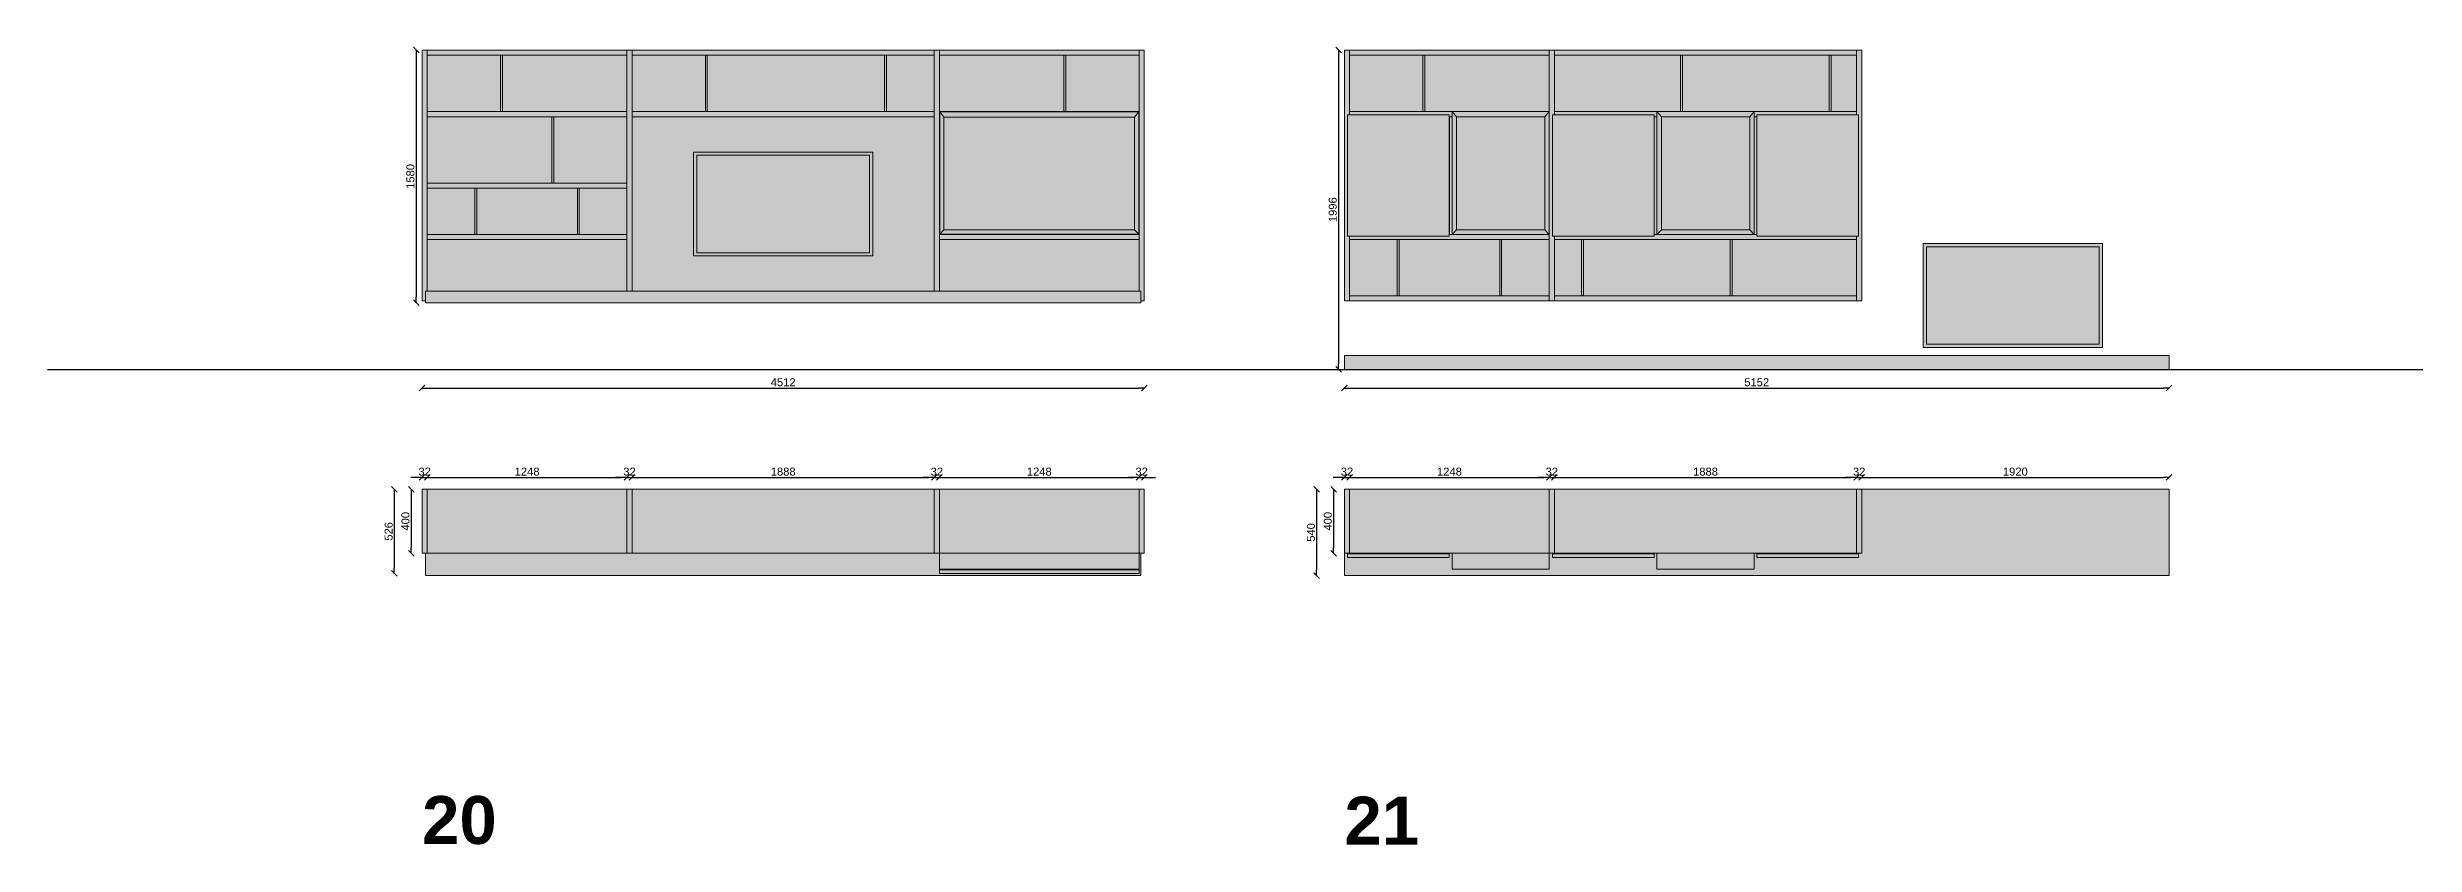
# Model space of a CAD drawing. Header units: inches. Extents: x -2150 to 187520, y -61540 to -22885.
# Drawn here: x -2150 to 12642, y -61540 to -56555 of the extents above; entities that cross this region are included whole.
import ezdxf

# ---------------------------------------------------------------- set-up
doc = ezdxf.new("R2010")
doc.units = ezdxf.units.IN
doc.header["$MEASUREMENT"] = 0
doc.layers.add('Linee arredi', color=3, linetype='Continuous', lineweight=20)
doc.layers.add('Retino arredi', color=7, linetype='Continuous', lineweight=0)
doc.layers.add('Quote', color=5, linetype='Continuous')
doc.styles.add('Arial', font='Arial.ttf')
doc.styles.add('Arial (bold)', font='Arial Bold.ttf')
doc.dimstyles.new('M&C_quote arredo', dxfattribs={"dimtxt": 50, "dimasz": 35.34668, "dimexe": 0, "dimexo": 0, "dimgap": 10, "dimtad": 1, "dimdec": 0, "dimtxsty": 'Arial', "dimblk": 'VW_SLASH', "dimcen": 0, "dimse1": 1, "dimse2": 1, "dimazin": 0, "dimtfac": 1, "dimtdec": 0, "dimtix": 1, "dimtmove": 0, "dimatfit": 0, "dimldrblk": 'VW_SLASH', "dimfxl": 0, "dimfxlon": 1, "dimfrac": 2, "dimtolj": 1, "dimarcsym": 0})

# ---------------------------------------------------------------- blocks, each defined once
blk = doc.blocks.new('VW_SLASH')
at = {"color": 0, "linetype": 'ByBlock', "lineweight": -2, "transparency": 16777216}
blk.add_line((0, 0), (-1, 0), dxfattribs=at)
at = {"color": 0, "linetype": 'Continuous', "lineweight": -2, "transparency": 16777216, "flags": 128}
blk.add_lwpolyline([(0.5, 0.5), (-0.5, -0.5)], dxfattribs=at)
blk = doc.blocks.new('*D141')
at = {"layer": 'Defpoints', "color": 0, "transparency": 16777216}
for p in [(192, -56572), (155, -58152), (214, -58152)]:
    blk.add_point(p, dxfattribs=at)
at = {"layer": 'Quote', "color": 0, "lineweight": -2, "transparency": 16777216}
blk.add_line((155, -56608), (155, -58117), dxfattribs=at)
at = {"layer": 'Quote', "color": 0, "lineweight": -2, "transparency": 16777216, "xscale": 35.3466796875, "yscale": 35.3466796875, "zscale": 35.3466796875}
for p, rotation in [((155, -56572), 90), ((155, -58152), 270)]:
    blk.add_blockref('VW_SLASH', p, dxfattribs=dict(at, rotation=rotation))
at = {"layer": 'Quote', "color": 0, "transparency": 16777216, "insert": (119, -57362), "char_height": 50, "attachment_point": 5, "rotation": 90, "style": 'Arial'}
blk.add_mtext('\\A1;1580', dxfattribs=at)
blk = doc.blocks.new('*D142')
at = {"layer": 'Defpoints', "color": 0, "transparency": 16777216}
for p in [(192, -58568), (4704, -58568), (4704, -58685)]:
    blk.add_point(p, dxfattribs=at)
at = {"layer": 'Quote', "color": 0, "lineweight": -2, "transparency": 16777216}
blk.add_line((227, -58685), (4669, -58685), dxfattribs=at)
at = {"layer": 'Quote', "color": 0, "lineweight": -2, "transparency": 16777216, "xscale": 35.3466796875, "yscale": 35.3466796875, "zscale": 35.3466796875, "rotation": 180}
blk.add_blockref('VW_SLASH', (192, -58685), dxfattribs=at)
at = {"layer": 'Quote', "color": 0, "lineweight": -2, "transparency": 16777216, "xscale": 35.3466796875, "yscale": 35.3466796875, "zscale": 35.3466796875}
blk.add_blockref('VW_SLASH', (4704, -58685), dxfattribs=at)
at = {"layer": 'Quote', "color": 0, "transparency": 16777216, "insert": (2448, -58649), "char_height": 50, "attachment_point": 5, "style": 'Arial'}
blk.add_mtext('\\A1;4512', dxfattribs=at)
blk = doc.blocks.new('*D143')
at = {"layer": 'Defpoints', "color": 0, "transparency": 16777216}
for p in [(192, -59318), (124, -59718), (192, -59718)]:
    blk.add_point(p, dxfattribs=at)
at = {"layer": 'Quote', "color": 0, "lineweight": -2, "transparency": 16777216}
blk.add_line((124, -59354), (124, -59683), dxfattribs=at)
at = {"layer": 'Quote', "color": 0, "lineweight": -2, "transparency": 16777216, "xscale": 35.3466796875, "yscale": 35.3466796875, "zscale": 35.3466796875}
for p, rotation in [((124, -59318), 90), ((124, -59718), 270)]:
    blk.add_blockref('VW_SLASH', p, dxfattribs=dict(at, rotation=rotation))
at = {"layer": 'Quote', "color": 0, "transparency": 16777216, "insert": (88, -59518), "char_height": 50, "attachment_point": 5, "rotation": 90, "style": 'Arial'}
blk.add_mtext('\\A1;400', dxfattribs=at)
blk = doc.blocks.new('*D144')
at = {"layer": 'Defpoints', "color": 0, "transparency": 16777216}
for p in [(192, -59318), (18, -59844), (224, -59844)]:
    blk.add_point(p, dxfattribs=at)
at = {"layer": 'Quote', "color": 0, "lineweight": -2, "transparency": 16777216}
blk.add_line((18, -59354), (18, -59809), dxfattribs=at)
at = {"layer": 'Quote', "color": 0, "lineweight": -2, "transparency": 16777216, "xscale": 35.3466796875, "yscale": 35.3466796875, "zscale": 35.3466796875}
for p, rotation in [((18, -59318), 90), ((18, -59844), 270)]:
    blk.add_blockref('VW_SLASH', p, dxfattribs=dict(at, rotation=rotation))
at = {"layer": 'Quote', "color": 0, "transparency": 16777216, "insert": (-17, -59581), "char_height": 50, "attachment_point": 5, "rotation": 90, "style": 'Arial'}
blk.add_mtext('\\A1;526', dxfattribs=at)
blk = doc.blocks.new('*D145')
at = {"layer": 'Defpoints', "color": 0, "transparency": 16777216}
for p in [(224, -59244), (192, -59318), (224, -59318)]:
    blk.add_point(p, dxfattribs=at)
at = {"layer": 'Quote', "color": 0, "lineweight": -2, "transparency": 16777216}
for p, q in [((157, -59244), (121, -59244)), ((192, -59244), (224, -59244)), ((259, -59244), (295, -59244))]:
    blk.add_line(p, q, dxfattribs=at)
at = {"layer": 'Quote', "color": 0, "lineweight": -2, "transparency": 16777216, "xscale": 35.3466796875, "yscale": 35.3466796875, "zscale": 35.3466796875}
blk.add_blockref('VW_SLASH', (192, -59244), dxfattribs=at)
at = {"layer": 'Quote', "color": 0, "lineweight": -2, "transparency": 16777216, "xscale": 35.3466796875, "yscale": 35.3466796875, "zscale": 35.3466796875, "rotation": 180}
blk.add_blockref('VW_SLASH', (224, -59244), dxfattribs=at)
at = {"layer": 'Quote', "color": 0, "transparency": 16777216, "insert": (208, -59208), "char_height": 50, "attachment_point": 5, "style": 'Arial'}
blk.add_mtext('\\A1;32', dxfattribs=at)
blk = doc.blocks.new('*D146')
at = {"layer": 'Defpoints', "color": 0, "transparency": 16777216}
for p in [(1472, -59244), (224, -59318), (1472, -59318)]:
    blk.add_point(p, dxfattribs=at)
at = {"layer": 'Quote', "color": 0, "lineweight": -2, "transparency": 16777216}
blk.add_line((259, -59244), (1437, -59244), dxfattribs=at)
at = {"layer": 'Quote', "color": 0, "lineweight": -2, "transparency": 16777216, "xscale": 35.3466796875, "yscale": 35.3466796875, "zscale": 35.3466796875, "rotation": 180}
blk.add_blockref('VW_SLASH', (224, -59244), dxfattribs=at)
at = {"layer": 'Quote', "color": 0, "lineweight": -2, "transparency": 16777216, "xscale": 35.3466796875, "yscale": 35.3466796875, "zscale": 35.3466796875}
blk.add_blockref('VW_SLASH', (1472, -59244), dxfattribs=at)
at = {"layer": 'Quote', "color": 0, "transparency": 16777216, "insert": (848, -59208), "char_height": 50, "attachment_point": 5, "style": 'Arial'}
blk.add_mtext('\\A1;1248', dxfattribs=at)
blk = doc.blocks.new('*D147')
at = {"layer": 'Defpoints', "color": 0, "transparency": 16777216}
for p in [(1504, -59244), (1472, -59318), (1504, -59318)]:
    blk.add_point(p, dxfattribs=at)
at = {"layer": 'Quote', "color": 0, "lineweight": -2, "transparency": 16777216}
for p, q in [((1437, -59244), (1401, -59244)), ((1472, -59244), (1504, -59244)), ((1539, -59244), (1575, -59244))]:
    blk.add_line(p, q, dxfattribs=at)
at = {"layer": 'Quote', "color": 0, "lineweight": -2, "transparency": 16777216, "xscale": 35.3466796875, "yscale": 35.3466796875, "zscale": 35.3466796875}
blk.add_blockref('VW_SLASH', (1472, -59244), dxfattribs=at)
at = {"layer": 'Quote', "color": 0, "lineweight": -2, "transparency": 16777216, "xscale": 35.3466796875, "yscale": 35.3466796875, "zscale": 35.3466796875, "rotation": 180}
blk.add_blockref('VW_SLASH', (1504, -59244), dxfattribs=at)
at = {"layer": 'Quote', "color": 0, "transparency": 16777216, "insert": (1488, -59208), "char_height": 50, "attachment_point": 5, "style": 'Arial'}
blk.add_mtext('\\A1;32', dxfattribs=at)
blk = doc.blocks.new('*D148')
at = {"layer": 'Defpoints', "color": 0, "transparency": 16777216}
for p in [(3392, -59244), (1504, -59318), (3392, -59318)]:
    blk.add_point(p, dxfattribs=at)
at = {"layer": 'Quote', "color": 0, "lineweight": -2, "transparency": 16777216}
blk.add_line((1539, -59244), (3357, -59244), dxfattribs=at)
at = {"layer": 'Quote', "color": 0, "lineweight": -2, "transparency": 16777216, "xscale": 35.3466796875, "yscale": 35.3466796875, "zscale": 35.3466796875, "rotation": 180}
blk.add_blockref('VW_SLASH', (1504, -59244), dxfattribs=at)
at = {"layer": 'Quote', "color": 0, "lineweight": -2, "transparency": 16777216, "xscale": 35.3466796875, "yscale": 35.3466796875, "zscale": 35.3466796875}
blk.add_blockref('VW_SLASH', (3392, -59244), dxfattribs=at)
at = {"layer": 'Quote', "color": 0, "transparency": 16777216, "insert": (2448, -59208), "char_height": 50, "attachment_point": 5, "style": 'Arial'}
blk.add_mtext('\\A1;1888', dxfattribs=at)
blk = doc.blocks.new('*D149')
at = {"layer": 'Defpoints', "color": 0, "transparency": 16777216}
for p in [(3424, -59244), (3392, -59318), (3424, -59318)]:
    blk.add_point(p, dxfattribs=at)
at = {"layer": 'Quote', "color": 0, "lineweight": -2, "transparency": 16777216}
for p, q in [((3357, -59244), (3321, -59244)), ((3392, -59244), (3424, -59244)), ((3459, -59244), (3495, -59244))]:
    blk.add_line(p, q, dxfattribs=at)
at = {"layer": 'Quote', "color": 0, "lineweight": -2, "transparency": 16777216, "xscale": 35.3466796875, "yscale": 35.3466796875, "zscale": 35.3466796875}
blk.add_blockref('VW_SLASH', (3392, -59244), dxfattribs=at)
at = {"layer": 'Quote', "color": 0, "lineweight": -2, "transparency": 16777216, "xscale": 35.3466796875, "yscale": 35.3466796875, "zscale": 35.3466796875, "rotation": 180}
blk.add_blockref('VW_SLASH', (3424, -59244), dxfattribs=at)
at = {"layer": 'Quote', "color": 0, "transparency": 16777216, "insert": (3408, -59208), "char_height": 50, "attachment_point": 5, "style": 'Arial'}
blk.add_mtext('\\A1;32', dxfattribs=at)
blk = doc.blocks.new('*D150')
at = {"layer": 'Defpoints', "color": 0, "transparency": 16777216}
for p in [(4672, -59244), (3424, -59318), (4672, -59318)]:
    blk.add_point(p, dxfattribs=at)
at = {"layer": 'Quote', "color": 0, "lineweight": -2, "transparency": 16777216}
blk.add_line((3459, -59244), (4637, -59244), dxfattribs=at)
at = {"layer": 'Quote', "color": 0, "lineweight": -2, "transparency": 16777216, "xscale": 35.3466796875, "yscale": 35.3466796875, "zscale": 35.3466796875, "rotation": 180}
blk.add_blockref('VW_SLASH', (3424, -59244), dxfattribs=at)
at = {"layer": 'Quote', "color": 0, "lineweight": -2, "transparency": 16777216, "xscale": 35.3466796875, "yscale": 35.3466796875, "zscale": 35.3466796875}
blk.add_blockref('VW_SLASH', (4672, -59244), dxfattribs=at)
at = {"layer": 'Quote', "color": 0, "transparency": 16777216, "insert": (4048, -59208), "char_height": 50, "attachment_point": 5, "style": 'Arial'}
blk.add_mtext('\\A1;1248', dxfattribs=at)
blk = doc.blocks.new('*D151')
at = {"layer": 'Defpoints', "color": 0, "transparency": 16777216}
for p in [(4704, -59244), (4672, -59318), (4704, -59318)]:
    blk.add_point(p, dxfattribs=at)
at = {"layer": 'Quote', "color": 0, "lineweight": -2, "transparency": 16777216}
for p, q in [((4637, -59244), (4601, -59244)), ((4672, -59244), (4704, -59244)), ((4739, -59244), (4775, -59244))]:
    blk.add_line(p, q, dxfattribs=at)
at = {"layer": 'Quote', "color": 0, "lineweight": -2, "transparency": 16777216, "xscale": 35.3466796875, "yscale": 35.3466796875, "zscale": 35.3466796875}
blk.add_blockref('VW_SLASH', (4672, -59244), dxfattribs=at)
at = {"layer": 'Quote', "color": 0, "lineweight": -2, "transparency": 16777216, "xscale": 35.3466796875, "yscale": 35.3466796875, "zscale": 35.3466796875, "rotation": 180}
blk.add_blockref('VW_SLASH', (4704, -59244), dxfattribs=at)
at = {"layer": 'Quote', "color": 0, "transparency": 16777216, "insert": (4688, -59208), "char_height": 50, "attachment_point": 5, "style": 'Arial'}
blk.add_mtext('\\A1;32', dxfattribs=at)
blk = doc.blocks.new('TV')
at = {"layer": 'Retino arredi', "true_color": 0x969696}
h = blk.add_hatch(color=252, dxfattribs=at)
h.dxf.hatch_style = 1
h.paths.add_polyline_path([(-20, 20), (-1100, 20), (-1100, 630), (-20, 630)], flags=16)
h.paths.add_polyline_path([(-1120, 650), (0, 650), (0, 0), (-1120, 0)])
at = {"layer": 'Retino arredi', "true_color": 0xd2d2d2}
h = blk.add_hatch(color=254, dxfattribs=at)
h.dxf.hatch_style = 1
h.paths.add_polyline_path([(-20, 20), (-1100, 20), (-1100, 630), (-20, 630)])
at = {"layer": 'Linee arredi'}
for points in [[(-1120, 650), (0, 650), (0, 0), (-1120, 0)], [(-20, 20), (-1100, 20), (-1100, 630), (-20, 630)]]:
    blk.add_lwpolyline(points, close=True, dxfattribs=at)
blk = doc.blocks.new('*D152')
at = {"layer": 'Defpoints', "color": 0, "transparency": 16777216}
for p in [(5955, -59318), (5887, -59718), (5955, -59718)]:
    blk.add_point(p, dxfattribs=at)
at = {"layer": 'Quote', "color": 0, "lineweight": -2, "transparency": 16777216}
blk.add_line((5887, -59354), (5887, -59683), dxfattribs=at)
at = {"layer": 'Quote', "color": 0, "lineweight": -2, "transparency": 16777216, "xscale": 35.3466796875, "yscale": 35.3466796875, "zscale": 35.3466796875}
for p, rotation in [((5887, -59318), 90), ((5887, -59718), 270)]:
    blk.add_blockref('VW_SLASH', p, dxfattribs=dict(at, rotation=rotation))
at = {"layer": 'Quote', "color": 0, "transparency": 16777216, "insert": (5851, -59518), "char_height": 50, "attachment_point": 5, "rotation": 90, "style": 'Arial'}
blk.add_mtext('\\A1;400', dxfattribs=at)
blk = doc.blocks.new('*D153')
at = {"layer": 'Defpoints', "color": 0, "transparency": 16777216}
for p in [(5955, -59318), (5781, -59858), (5955, -59858)]:
    blk.add_point(p, dxfattribs=at)
at = {"layer": 'Quote', "color": 0, "lineweight": -2, "transparency": 16777216}
blk.add_line((5781, -59354), (5781, -59823), dxfattribs=at)
at = {"layer": 'Quote', "color": 0, "lineweight": -2, "transparency": 16777216, "xscale": 35.3466796875, "yscale": 35.3466796875, "zscale": 35.3466796875}
for p, rotation in [((5781, -59318), 90), ((5781, -59858), 270)]:
    blk.add_blockref('VW_SLASH', p, dxfattribs=dict(at, rotation=rotation))
at = {"layer": 'Quote', "color": 0, "transparency": 16777216, "insert": (5746, -59588), "char_height": 50, "attachment_point": 5, "rotation": 90, "style": 'Arial'}
blk.add_mtext('\\A1;540', dxfattribs=at)
blk = doc.blocks.new('*D154')
at = {"layer": 'Defpoints', "color": 0, "transparency": 16777216}
for p in [(5987, -59244), (5955, -59318), (5987, -59318)]:
    blk.add_point(p, dxfattribs=at)
at = {"layer": 'Quote', "color": 0, "lineweight": -2, "transparency": 16777216}
for p, q in [((5920, -59244), (5884, -59244)), ((5955, -59244), (5987, -59244)), ((6022, -59244), (6058, -59244))]:
    blk.add_line(p, q, dxfattribs=at)
at = {"layer": 'Quote', "color": 0, "lineweight": -2, "transparency": 16777216, "xscale": 35.3466796875, "yscale": 35.3466796875, "zscale": 35.3466796875}
blk.add_blockref('VW_SLASH', (5955, -59244), dxfattribs=at)
at = {"layer": 'Quote', "color": 0, "lineweight": -2, "transparency": 16777216, "xscale": 35.3466796875, "yscale": 35.3466796875, "zscale": 35.3466796875, "rotation": 180}
blk.add_blockref('VW_SLASH', (5987, -59244), dxfattribs=at)
at = {"layer": 'Quote', "color": 0, "transparency": 16777216, "insert": (5971, -59208), "char_height": 50, "attachment_point": 5, "style": 'Arial'}
blk.add_mtext('\\A1;32', dxfattribs=at)
blk = doc.blocks.new('*D155')
at = {"layer": 'Defpoints', "color": 0, "transparency": 16777216}
for p in [(7235, -59244), (5987, -59318), (7235, -59318)]:
    blk.add_point(p, dxfattribs=at)
at = {"layer": 'Quote', "color": 0, "lineweight": -2, "transparency": 16777216}
blk.add_line((6022, -59244), (7200, -59244), dxfattribs=at)
at = {"layer": 'Quote', "color": 0, "lineweight": -2, "transparency": 16777216, "xscale": 35.3466796875, "yscale": 35.3466796875, "zscale": 35.3466796875, "rotation": 180}
blk.add_blockref('VW_SLASH', (5987, -59244), dxfattribs=at)
at = {"layer": 'Quote', "color": 0, "lineweight": -2, "transparency": 16777216, "xscale": 35.3466796875, "yscale": 35.3466796875, "zscale": 35.3466796875}
blk.add_blockref('VW_SLASH', (7235, -59244), dxfattribs=at)
at = {"layer": 'Quote', "color": 0, "transparency": 16777216, "insert": (6611, -59208), "char_height": 50, "attachment_point": 5, "style": 'Arial'}
blk.add_mtext('\\A1;1248', dxfattribs=at)
blk = doc.blocks.new('*D156')
at = {"layer": 'Defpoints', "color": 0, "transparency": 16777216}
for p in [(5955, -56572), (5918, -58568), (5955, -58568)]:
    blk.add_point(p, dxfattribs=at)
at = {"layer": 'Quote', "color": 0, "lineweight": -2, "transparency": 16777216}
blk.add_line((5918, -56608), (5918, -58533), dxfattribs=at)
at = {"layer": 'Quote', "color": 0, "lineweight": -2, "transparency": 16777216, "xscale": 35.3466796875, "yscale": 35.3466796875, "zscale": 35.3466796875}
for p, rotation in [((5918, -56572), 90), ((5918, -58568), 270)]:
    blk.add_blockref('VW_SLASH', p, dxfattribs=dict(at, rotation=rotation))
at = {"layer": 'Quote', "color": 0, "transparency": 16777216, "insert": (5882, -57570), "char_height": 50, "attachment_point": 5, "rotation": 90, "style": 'Arial'}
blk.add_mtext('\\A1;1996', dxfattribs=at)
blk = doc.blocks.new('*D157')
at = {"layer": 'Defpoints', "color": 0, "transparency": 16777216}
for p in [(5955, -58568), (11107, -58568), (11107, -58685)]:
    blk.add_point(p, dxfattribs=at)
at = {"layer": 'Quote', "color": 0, "lineweight": -2, "transparency": 16777216}
blk.add_line((5990, -58685), (11072, -58685), dxfattribs=at)
at = {"layer": 'Quote', "color": 0, "lineweight": -2, "transparency": 16777216, "xscale": 35.3466796875, "yscale": 35.3466796875, "zscale": 35.3466796875, "rotation": 180}
blk.add_blockref('VW_SLASH', (5955, -58685), dxfattribs=at)
at = {"layer": 'Quote', "color": 0, "lineweight": -2, "transparency": 16777216, "xscale": 35.3466796875, "yscale": 35.3466796875, "zscale": 35.3466796875}
blk.add_blockref('VW_SLASH', (11107, -58685), dxfattribs=at)
at = {"layer": 'Quote', "color": 0, "transparency": 16777216, "insert": (8531, -58649), "char_height": 50, "attachment_point": 5, "style": 'Arial'}
blk.add_mtext('\\A1;5152', dxfattribs=at)
blk = doc.blocks.new('*D158')
at = {"layer": 'Defpoints', "color": 0, "transparency": 16777216}
for p in [(7267, -59244), (7235, -59318), (7267, -59318)]:
    blk.add_point(p, dxfattribs=at)
at = {"layer": 'Quote', "color": 0, "lineweight": -2, "transparency": 16777216}
for p, q in [((7200, -59244), (7164, -59244)), ((7235, -59244), (7267, -59244)), ((7302, -59244), (7338, -59244))]:
    blk.add_line(p, q, dxfattribs=at)
at = {"layer": 'Quote', "color": 0, "lineweight": -2, "transparency": 16777216, "xscale": 35.3466796875, "yscale": 35.3466796875, "zscale": 35.3466796875}
blk.add_blockref('VW_SLASH', (7235, -59244), dxfattribs=at)
at = {"layer": 'Quote', "color": 0, "lineweight": -2, "transparency": 16777216, "xscale": 35.3466796875, "yscale": 35.3466796875, "zscale": 35.3466796875, "rotation": 180}
blk.add_blockref('VW_SLASH', (7267, -59244), dxfattribs=at)
at = {"layer": 'Quote', "color": 0, "transparency": 16777216, "insert": (7251, -59208), "char_height": 50, "attachment_point": 5, "style": 'Arial'}
blk.add_mtext('\\A1;32', dxfattribs=at)
blk = doc.blocks.new('*D159')
at = {"layer": 'Defpoints', "color": 0, "transparency": 16777216}
for p in [(9155, -59244), (7267, -59318), (9155, -59318)]:
    blk.add_point(p, dxfattribs=at)
at = {"layer": 'Quote', "color": 0, "lineweight": -2, "transparency": 16777216}
blk.add_line((7302, -59244), (9120, -59244), dxfattribs=at)
at = {"layer": 'Quote', "color": 0, "lineweight": -2, "transparency": 16777216, "xscale": 35.3466796875, "yscale": 35.3466796875, "zscale": 35.3466796875, "rotation": 180}
blk.add_blockref('VW_SLASH', (7267, -59244), dxfattribs=at)
at = {"layer": 'Quote', "color": 0, "lineweight": -2, "transparency": 16777216, "xscale": 35.3466796875, "yscale": 35.3466796875, "zscale": 35.3466796875}
blk.add_blockref('VW_SLASH', (9155, -59244), dxfattribs=at)
at = {"layer": 'Quote', "color": 0, "transparency": 16777216, "insert": (8211, -59208), "char_height": 50, "attachment_point": 5, "style": 'Arial'}
blk.add_mtext('\\A1;1888', dxfattribs=at)
blk = doc.blocks.new('*D160')
at = {"layer": 'Defpoints', "color": 0, "transparency": 16777216}
for p in [(9187, -59244), (9155, -59318), (9187, -59318)]:
    blk.add_point(p, dxfattribs=at)
at = {"layer": 'Quote', "color": 0, "lineweight": -2, "transparency": 16777216}
for p, q in [((9120, -59244), (9084, -59244)), ((9155, -59244), (9187, -59244)), ((9222, -59244), (9258, -59244))]:
    blk.add_line(p, q, dxfattribs=at)
at = {"layer": 'Quote', "color": 0, "lineweight": -2, "transparency": 16777216, "xscale": 35.3466796875, "yscale": 35.3466796875, "zscale": 35.3466796875}
blk.add_blockref('VW_SLASH', (9155, -59244), dxfattribs=at)
at = {"layer": 'Quote', "color": 0, "lineweight": -2, "transparency": 16777216, "xscale": 35.3466796875, "yscale": 35.3466796875, "zscale": 35.3466796875, "rotation": 180}
blk.add_blockref('VW_SLASH', (9187, -59244), dxfattribs=at)
at = {"layer": 'Quote', "color": 0, "transparency": 16777216, "insert": (9171, -59208), "char_height": 50, "attachment_point": 5, "style": 'Arial'}
blk.add_mtext('\\A1;32', dxfattribs=at)
blk = doc.blocks.new('*D161')
at = {"layer": 'Defpoints', "color": 0, "transparency": 16777216}
for p in [(11107, -59244), (9187, -59318), (11107, -59318)]:
    blk.add_point(p, dxfattribs=at)
at = {"layer": 'Quote', "color": 0, "lineweight": -2, "transparency": 16777216}
blk.add_line((9222, -59244), (11072, -59244), dxfattribs=at)
at = {"layer": 'Quote', "color": 0, "lineweight": -2, "transparency": 16777216, "xscale": 35.3466796875, "yscale": 35.3466796875, "zscale": 35.3466796875, "rotation": 180}
blk.add_blockref('VW_SLASH', (9187, -59244), dxfattribs=at)
at = {"layer": 'Quote', "color": 0, "lineweight": -2, "transparency": 16777216, "xscale": 35.3466796875, "yscale": 35.3466796875, "zscale": 35.3466796875}
blk.add_blockref('VW_SLASH', (11107, -59244), dxfattribs=at)
at = {"layer": 'Quote', "color": 0, "transparency": 16777216, "insert": (10147, -59208), "char_height": 50, "attachment_point": 5, "style": 'Arial'}
blk.add_mtext('\\A1;1920', dxfattribs=at)

msp = doc.modelspace()

# ---------------------------------------------------------------- hatches: boundary and pattern name
at = {"layer": 'Retino arredi'}
h = msp.add_hatch(color=256, dxfattribs=at)
h.dxf.hatch_style = 1
h.paths.add_polyline_path([(3424.1, -57756.3), (4672.1, -57756.3), (4672.1, -58080.3), (3424.1, -58080.3)], flags=16)
h.paths.add_polyline_path([(4672.1, -56956.3), (3424.1, -56956.3), (3424.1, -57724.3), (4672.1, -57724.3)], flags=16)
h.paths.add_polyline_path([(3424.1, -56604.3), (4672.1, -56604.3), (4672.1, -56956.3), (3424.1, -56956.3)], flags=16)
h.paths.add_polyline_path([(3392.1, -56988.3), (1504.1, -56988.3), (1504.1, -58080.3), (3392.1, -58080.3)], flags=16)
h.paths.add_polyline_path([(1504.1, -56604.3), (3392.1, -56604.3), (3392.1, -56956.3), (1504.1, -56956.3)], flags=16)
h.paths.add_polyline_path([(1472.1, -56956.3), (224.1, -56956.3), (224.1, -56604.3), (1472.1, -56604.3)], flags=16)
h.paths.add_polyline_path([(224.1, -57404.3), (1472.1, -57404.3), (1472.1, -56988.3), (224.1, -56988.3)], flags=16)
h.paths.add_polyline_path([(1472.1, -57724.3), (224.1, -57724.3), (224.1, -57436.3), (1472.1, -57436.3)], flags=16)
h.paths.add_polyline_path([(224.1, -58080.3), (1472.1, -58080.3), (1472.1, -57756.3), (224.1, -57756.3)], flags=17)
h.paths.add_polyline_path([(214.1, -58080.3), (214.1, -58140.3), (192.1, -58140.3), (192.1, -56572.3), (4704.1, -56572.3), (4704.1, -58140.3), (4682.1, -58140.3), (4682.1, -58080.3)])
h = msp.add_hatch(color=254, dxfattribs=at)
h.dxf.hatch_style = 1
h.paths.add_polyline_path([(3424.1, -56604.3), (4672.1, -56604.3), (4672.1, -56956.3), (3424.1, -56956.3)])
h.paths.add_polyline_path([(1504.1, -56604.3), (3392.1, -56604.3), (3392.1, -56956.3), (1504.1, -56956.3)])
h.paths.add_polyline_path([(1472.1, -56956.3), (224.1, -56956.3), (224.1, -56604.3), (1472.1, -56604.3)])
h.paths.add_polyline_path([(224.1, -57404.3), (1472.1, -57404.3), (1472.1, -56988.3), (224.1, -56988.3)])
h.paths.add_polyline_path([(1472.1, -57724.3), (224.1, -57724.3), (224.1, -57436.3), (1472.1, -57436.3)])
h.paths.add_polyline_path([(224.1, -58080.3), (1472.1, -58080.3), (1472.1, -57756.3), (224.1, -57756.3)])
h.paths.add_polyline_path([(3424.1, -57756.3), (4672.1, -57756.3), (4672.1, -58080.3), (3424.1, -58080.3)])
h = msp.add_hatch(color=256, dxfattribs=at)
h.dxf.hatch_style = 1
h.paths.add_polyline_path([(7267.1, -56604.3), (9155.1, -56604.3), (9155.1, -56956.3), (7267.1, -56956.3)], flags=16)
h.paths.add_polyline_path([(5987.1, -56956.3), (7235.1, -56956.3), (7235.1, -56604.3), (5987.1, -56604.3)], flags=16)
h.paths.add_polyline_path([(9187.1, -58140.3), (5955.1, -58140.3), (5955.1, -56572.3), (9187.1, -56572.3)])
h.paths.add_polyline_path([(7235.1, -58108.3), (5987.1, -58108.3), (5987.1, -57756.3), (7235.1, -57756.3)], flags=16)
h.paths.add_polyline_path([(9155.1, -57756.3), (7267.1, -57756.3), (7267.1, -58108.3), (9155.1, -58108.3)], flags=16)
h.paths.add_polyline_path([(5975.1, -56976.8), (6610.1, -56976.8), (6610.1, -57735.8), (5975.1, -57735.8)], flags=16)
h.paths.add_polyline_path([(6627.1, -57724.3), (7235.1, -57724.3), (7235.1, -56956.3), (6627.1, -56956.3)], flags=16)
h.paths.add_polyline_path([(7255.1, -56976.8), (7890.1, -56976.8), (7890.1, -57735.8), (7255.1, -57735.8)], flags=16)
h.paths.add_polyline_path([(7907.1, -57724.3), (8515.1, -57724.3), (8515.1, -56956.3), (7907.1, -56956.3)], flags=16)
h.paths.add_polyline_path([(8532.1, -56976.8), (9167.1, -56976.8), (9167.1, -57735.8), (8532.1, -57735.8)], flags=16)
h = msp.add_hatch(color=254, dxfattribs=at)
h.dxf.hatch_style = 1
h.paths.add_polyline_path([(5987.1, -56956.3), (7235.1, -56956.3), (7235.1, -56604.3), (5987.1, -56604.3)])
h.paths.add_polyline_path([(7267.1, -56604.3), (9155.1, -56604.3), (9155.1, -56956.3), (7267.1, -56956.3)])
h.paths.add_polyline_path([(9155.1, -57756.3), (7267.1, -57756.3), (7267.1, -58108.3), (9155.1, -58108.3)])
h.paths.add_polyline_path([(7235.1, -58108.3), (5987.1, -58108.3), (5987.1, -57756.3), (7235.1, -57756.3)])
h = msp.add_hatch(color=252, dxfattribs=at)
h.dxf.hatch_style = 1
h.paths.add_polyline_path([(3392.1, -56988.3), (1504.1, -56988.3), (1504.1, -58080.3), (3392.1, -58080.3)])
h = msp.add_hatch(color=253, dxfattribs=at)
h.dxf.hatch_style = 1
h.paths.add_polyline_path([(4672.1, -56956.3), (3424.1, -56956.3), (3424.1, -57724.3), (4672.1, -57724.3)])
h = msp.add_hatch(color=252, dxfattribs=at)
h.dxf.hatch_style = 1
h.paths.add_polyline_path([(5975.1, -56976.8), (6610.1, -56976.8), (6610.1, -57735.8), (5975.1, -57735.8)])
h.paths.add_polyline_path([(7255.1, -56976.8), (7890.1, -56976.8), (7890.1, -57735.8), (7255.1, -57735.8)])
h.paths.add_polyline_path([(8532.1, -56976.8), (9167.1, -56976.8), (9167.1, -57735.8), (8532.1, -57735.8)])
h = msp.add_hatch(color=253, dxfattribs=at)
h.dxf.hatch_style = 1
h.paths.add_polyline_path([(6627.1, -57724.3), (7235.1, -57724.3), (7235.1, -56956.3), (6627.1, -56956.3)])
h.paths.add_polyline_path([(7907.1, -57724.3), (8515.1, -57724.3), (8515.1, -56956.3), (7907.1, -56956.3)])
h = msp.add_hatch(color=252, dxfattribs=at)
h.dxf.hatch_style = 1
h.paths.add_polyline_path([(4682.1, -58152.3), (214.1, -58152.3), (214.1, -58080.3), (4682.1, -58080.3)])
h = msp.add_hatch(color=251, dxfattribs=at)
h.dxf.hatch_style = 1
h.paths.add_polyline_path([(5955.1, -58481.3), (11107.1, -58481.3), (11107.1, -58568.3), (5955.1, -58568.3)])
h = msp.add_hatch(color=256, dxfattribs=at)
h.dxf.hatch_style = 1
h.paths.add_polyline_path([(192.1, -59318.3), (4704.1, -59318.3), (4704.1, -59718.3), (192.1, -59718.3)])
h = msp.add_hatch(color=251, dxfattribs=at)
h.dxf.hatch_style = 1
h.paths.add_polyline_path([(11107.1, -59318.3), (11107.1, -59858.3), (5955.1, -59858.3), (5955.1, -59718.3), (6627.1, -59718.3), (6627.1, -59818.3), (7235.1, -59818.3), (7235.1, -59718.3), (7907.1, -59718.3), (7907.1, -59818.3), (8515.1, -59818.3), (8515.1, -59718.3), (9187.1, -59718.3), (9187.1, -59318.3)])
h.paths.add_polyline_path([(9167.1, -59722.3), (8532.1, -59722.3), (8532.1, -59744.3), (9167.1, -59744.3)], flags=16)
h.paths.add_polyline_path([(7890.1, -59744.3), (7255.1, -59744.3), (7255.1, -59722.3), (7890.1, -59722.3)], flags=16)
h.paths.add_polyline_path([(6610.1, -59744.3), (5975.1, -59744.3), (5975.1, -59722.3), (6610.1, -59722.3)], flags=16)
h = msp.add_hatch(color=256, dxfattribs=at)
h.dxf.hatch_style = 1
h.paths.add_polyline_path([(5955.1, -59318.3), (9187.1, -59318.3), (9187.1, -59718.3), (5955.1, -59718.3)])
h = msp.add_hatch(color=252, dxfattribs=at)
h.dxf.hatch_style = 1
h.paths.add_polyline_path([(4672.1, -59718.3), (4682.1, -59718.3), (4682.1, -59858.3), (214.1, -59858.3), (214.1, -59718.3), (3424.1, -59718.3), (3424.1, -59844.3), (4672.1, -59844.3)])
h = msp.add_hatch(color=253, dxfattribs=at)
h.dxf.hatch_style = 1
h.paths.add_polyline_path([(4672.1, -59844.3), (3424.1, -59844.3), (3424.1, -59718.3), (4672.1, -59718.3)])
h = msp.add_hatch(color=252, dxfattribs=at)
h.dxf.hatch_style = 1
h.paths.add_polyline_path([(6610.1, -59744.3), (5975.1, -59744.3), (5975.1, -59722.3), (6610.1, -59722.3)])
h.paths.add_polyline_path([(7890.1, -59744.3), (7255.1, -59744.3), (7255.1, -59722.3), (7890.1, -59722.3)])
h.paths.add_polyline_path([(9167.1, -59722.3), (8532.1, -59722.3), (8532.1, -59744.3), (9167.1, -59744.3)])
h = msp.add_hatch(color=253, dxfattribs=at)
h.dxf.hatch_style = 1
h.paths.add_polyline_path([(7235.1, -59818.3), (6627.1, -59818.3), (6627.1, -59718.3), (7235.1, -59718.3)])
h.paths.add_polyline_path([(8515.1, -59818.3), (7907.1, -59818.3), (7907.1, -59718.3), (8515.1, -59718.3)])

# ---------------------------------------------------------------- linework, layer by layer
msp.add_line((-2149.6, -58568.3), (40321.6, -58568.3))
at = {"layer": 'Linee arredi'}
for p, q in [((224.1, -56604.3), (224.1, -56572.3)), ((682.1, -56604.3), (682.1, -56956.3)), ((694.1, -56604.3), (694.1, -56956.3)), ((1472.1, -56604.3), (1472.1, -56572.3)), ((1504.1, -56604.3), (1504.1, -56572.3)), ((1962.1, -56604.3), (1962.1, -56956.3)), ((1974.1, -56604.3), (1974.1, -56956.3)), ((3082.1, -56604.3), (3082.1, -56956.3)), ((3094.1, -56604.3), (3094.1, -56956.3)), ((3392.1, -56604.3), (3392.1, -56572.3)), ((3424.1, -56604.3), (3424.1, -56572.3)), ((4202.1, -56604.3), (4202.1, -56956.3)), ((4214.1, -56604.3), (4214.1, -56956.3)), ((4672.1, -56604.3), (4672.1, -56572.3)), ((5987.1, -56572.3), (5987.1, -56604.3)), ((6445.1, -56956.3), (6445.1, -56604.3)), ((6457.1, -56956.3), (6457.1, -56604.3)), ((7235.1, -56604.3), (7235.1, -56572.3)), ((7267.1, -56604.3), (7267.1, -56572.3)), ((8055.1, -56956.3), (8055.1, -56604.3)), ((8067.1, -56956.3), (8067.1, -56604.3)), ((8983.1, -56956.3), (8983.1, -56604.3)), ((8995.1, -56956.3), (8995.1, -56604.3)), ((9155.1, -56604.3), (9155.1, -56572.3)), ((224.1, -56988.3), (224.1, -56956.3)), ((1002.1, -57404.3), (1002.1, -56988.3)), ((1014.1, -56988.7), (1014.1, -57404.3)), ((1472.1, -56988.3), (1472.1, -56956.3)), ((1504.1, -56988.3), (1504.1, -56956.3)), ((3392.1, -56988.3), (3392.1, -56956.3)), ((3424.1, -56988.3), (3424.1, -56956.3)), ((3426.1, -56958.3), (3424.1, -56956.3)), ((3452.1, -56991), (3426.1, -56958.3)), ((4644.1, -56991), (4670.1, -56958.3)), ((4670.1, -56958.3), (4672.1, -56956.3)), ((5987.1, -56956.3), (5987.1, -56976.8)), ((6655.1, -56988.3), (6627.1, -56956.3)), ((7207.1, -56988.3), (7235.1, -56956.3)), ((7267.1, -56976.8), (7267.1, -56956.3)), ((7935.1, -56988.3), (7907.1, -56956.3)), ((8487.1, -56988.3), (8515.1, -56956.3)), ((9155.1, -56956.3), (9155.1, -56976.8)), ((224.1, -57404.3), (224.1, -57436.3)), ((522.1, -57724.3), (522.3, -57436.4)), ((534.1, -57724.3), (534.3, -57436.4)), ((1162.1, -57724.3), (1162.3, -57436.4)), ((1174.1, -57724.3), (1174.3, -57436.4)), ((1472.1, -57404.3), (1472.1, -57436.3)), ((1504.1, -57404.3), (1504.1, -57436.3)), ((3392.1, -57404.3), (3392.1, -57436.3)), ((3424.1, -57404.3), (3424.1, -57436.3)), ((4672.1, -57404.3), (4672.1, -57436.3)), ((224.1, -57756.3), (224.1, -57724.3)), ((1472.1, -57756.3), (1472.1, -57724.3)), ((1504.1, -57756.3), (1504.1, -57724.3)), ((3392.1, -57756.3), (3392.1, -57724.3)), ((3424.1, -57724.3), (3452.1, -57696.3)), ((3424.1, -57756.3), (3424.1, -57724.3)), ((4672.1, -57724.3), (4644.1, -57696.3)), ((4672.1, -57756.3), (4672.1, -57724.3)), ((5987.1, -57756.3), (5987.1, -57735.8)), ((6285.1, -58108.3), (6285.1, -57756.3)), ((6297.1, -58108.3), (6297.1, -57756.3)), ((6655.1, -57696.3), (6627.1, -57724.3)), ((6925.1, -58108.3), (6925.1, -57756.3)), ((6937.1, -58108.3), (6937.1, -57756.3)), ((7207.1, -57696.3), (7235.1, -57724.3)), ((7235.1, -57724.3), (7235.1, -57756.3)), ((7267.1, -57756.3), (7267.1, -57735.8)), ((7437.1, -58108.3), (7437.1, -57756.3)), ((7449.1, -58108.3), (7449.1, -57756.3)), ((7935.1, -57696.3), (7907.1, -57724.3)), ((8365.1, -58108.3), (8365.1, -57756.3)), ((8377.1, -58108.3), (8377.1, -57756.3)), ((8487.1, -57696.3), (8515.1, -57724.3)), ((9155.1, -57756.3), (9155.1, -57735.8)), ((5987.1, -58108.3), (5987.1, -58140.3)), ((7235.1, -58108.3), (7235.1, -58140.3)), ((7267.1, -58140.3), (7267.1, -58108.3)), ((9155.1, -58108.3), (9155.1, -58140.3)), ((5987.1, -59718.3), (5987.1, -59318.3)), ((7235.1, -59718.3), (7235.1, -59318.3)), ((7267.1, -59718.3), (7267.1, -59318.3)), ((9155.1, -59718.3), (9155.1, -59318.3))]:
    msp.add_line(p, q, dxfattribs=at)
for points in [[(214.1, -58080.3), (214.1, -58140.3), (192.1, -58140.3), (192.1, -56572.3), (4704.1, -56572.3), (4704.1, -58140.3), (4682.1, -58140.3), (4682.1, -58080.3)], [(1472.1, -56956.3), (224.1, -56956.3), (224.1, -56604.3), (1472.1, -56604.3)], [(1504.1, -56604.3), (3392.1, -56604.3), (3392.1, -56956.3), (1504.1, -56956.3)], [(3424.1, -56604.3), (4672.1, -56604.3), (4672.1, -56956.3), (3424.1, -56956.3)], [(9187.1, -58140.3), (5955.1, -58140.3), (5955.1, -56572.3), (9187.1, -56572.3)], [(5987.1, -56956.3), (7235.1, -56956.3), (7235.1, -56604.3), (5987.1, -56604.3)], [(7267.1, -56604.3), (9155.1, -56604.3), (9155.1, -56956.3), (7267.1, -56956.3)], [(224.1, -57404.3), (1472.1, -57404.3), (1472.1, -56988.3), (224.1, -56988.3)], [(3392.1, -56988.3), (1504.1, -56988.3), (1504.1, -58080.3), (3392.1, -58080.3)], [(4672.1, -56956.3), (3424.1, -56956.3), (3424.1, -57724.3), (4672.1, -57724.3)], [(3426.1, -56958.3), (4670.1, -56958.3), (4670.1, -57722.3), (3426.1, -57722.3)], [(3452.1, -56991), (4644.1, -56991), (4644.1, -57696.3), (3452.1, -57696.3)], [(5975.1, -56976.8), (6610.1, -56976.8), (6610.1, -57735.8), (5975.1, -57735.8)], [(6627.1, -57724.3), (6611.1, -57724.3), (6611.1, -56988.3), (6627.1, -56988.3)], [(6627.1, -57724.3), (7235.1, -57724.3), (7235.1, -56956.3), (6627.1, -56956.3)], [(6655.1, -56988.3), (7207.1, -56988.3), (7207.1, -57696.3), (6655.1, -57696.3)], [(7255.1, -56976.8), (7890.1, -56976.8), (7890.1, -57735.8), (7255.1, -57735.8)], [(7890.1, -56988.3), (7907.1, -56988.3), (7907.1, -57724.3), (7890.1, -57724.3)], [(7907.1, -57724.3), (8515.1, -57724.3), (8515.1, -56956.3), (7907.1, -56956.3)], [(7935.1, -56988.3), (8487.1, -56988.3), (8487.1, -57696.3), (7935.1, -57696.3)], [(8532.1, -56988.3), (8515.1, -56988.3), (8515.1, -57724.3), (8532.1, -57724.3)], [(8532.1, -56976.8), (9167.1, -56976.8), (9167.1, -57735.8), (8532.1, -57735.8)], [(1472.1, -57724.3), (224.1, -57724.3), (224.1, -57436.3), (1472.1, -57436.3)], [(224.1, -58080.3), (1472.1, -58080.3), (1472.1, -57756.3), (224.1, -57756.3)], [(3424.1, -57756.3), (4672.1, -57756.3), (4672.1, -58080.3), (3424.1, -58080.3)], [(7235.1, -58108.3), (5987.1, -58108.3), (5987.1, -57756.3), (7235.1, -57756.3)], [(9155.1, -57756.3), (7267.1, -57756.3), (7267.1, -58108.3), (9155.1, -58108.3)], [(4682.1, -58152.3), (214.1, -58152.3), (214.1, -58080.3), (4682.1, -58080.3)], [(5955.1, -58481.3), (11107.1, -58481.3), (11107.1, -58568.3), (5955.1, -58568.3)], [(192.1, -59318.3), (4704.1, -59318.3), (4704.1, -59718.3), (192.1, -59718.3)], [(11107.1, -59318.3), (11107.1, -59858.3), (5955.1, -59858.3), (5955.1, -59718.3), (6627.1, -59718.3), (6627.1, -59818.3), (7235.1, -59818.3), (7235.1, -59718.3), (7907.1, -59718.3), (7907.1, -59818.3), (8515.1, -59818.3), (8515.1, -59718.3), (9187.1, -59718.3), (9187.1, -59318.3)], [(5955.1, -59318.3), (9187.1, -59318.3), (9187.1, -59718.3), (5955.1, -59718.3)], [(4672.1, -59718.3), (4682.1, -59718.3), (4682.1, -59858.3), (214.1, -59858.3), (214.1, -59718.3), (3424.1, -59718.3), (3424.1, -59844.3), (4672.1, -59844.3)], [(4672.1, -59844.3), (3424.1, -59844.3), (3424.1, -59718.3), (4672.1, -59718.3)], [(6610.1, -59744.3), (5975.1, -59744.3), (5975.1, -59722.3), (6610.1, -59722.3)], [(7235.1, -59818.3), (6627.1, -59818.3), (6627.1, -59718.3), (7235.1, -59718.3)], [(7890.1, -59744.3), (7255.1, -59744.3), (7255.1, -59722.3), (7890.1, -59722.3)], [(8515.1, -59818.3), (7907.1, -59818.3), (7907.1, -59718.3), (8515.1, -59718.3)], [(9167.1, -59722.3), (8532.1, -59722.3), (8532.1, -59744.3), (9167.1, -59744.3)]]:
    msp.add_lwpolyline(points, close=True, dxfattribs=at)
for points in [[(224.1, -59718.3), (224.1, -59318.3)], [(1472.1, -59718.3), (1472.1, -59318.3)], [(1504.1, -59718.3), (1504.1, -59318.3)], [(3392.1, -59718.3), (3392.1, -59318.3)], [(3424.1, -59718.3), (3424.1, -59318.3)], [(4672.1, -59718.3), (4672.1, -59318.3)], [(3424.1, -59818.3), (4672.1, -59818.3)], [(3424.1, -59822.3), (4672.1, -59822.3)]]:
    msp.add_lwpolyline(points, dxfattribs=at)

# ---------------------------------------------------------------- block references
for p in [(3008.1, -57859.3), (10691.1, -58431.3)]:
    msp.add_blockref('TV', p, dxfattribs=at)

# ---------------------------------------------------------------- texts
at = {"layer": 'Linee arredi', "transparency": 33554687, "char_height": 300, "attachment_point": 7, "line_spacing_factor": 1.006858, "style": 'Arial (bold)'}
for s, insert in [('20', (192.1, -61540.5)), ('21', (5955.1, -61540.5))]:
    msp.add_mtext_dynamic_manual_height_columns(s, width=1350.149, gutter_width=12.5, heights=[0], dxfattribs=dict(at, insert=insert))

# ---------------------------------------------------------------- dimensions: what is measured, and where the dimension line sits
at = {"layer": 'Quote', "color": 7}
for base, p1, p2, picture, middle in [((154.7, -58152.3), (192.1, -56572.3), (214.1, -58152.3), '*D141', (119.2, -57362.3)), ((5917.7, -58568.3), (5955.1, -56572.3), (5955.1, -58568.3), '*D156', (5882.1, -57570.3)), ((18.2, -59844.3), (192.1, -59318.3), (224.1, -59844.3), '*D144', (-17.3, -59581.3)), ((123.6, -59718.3), (192.1, -59318.3), (192.1, -59718.3), '*D143', (88.1, -59518.3)), ((5781.2, -59858.3), (5955.1, -59318.3), (5955.1, -59858.3), '*D153', (5745.6, -59588.3)), ((5886.6, -59718.3), (5955.1, -59318.3), (5955.1, -59718.3), '*D152', (5851.1, -59518.3))]:
    dim = msp.add_linear_dim(base=base, p1=p1, p2=p2, angle=90, dimstyle='M&C_quote arredo', override={"dimpost": '<>', "dimtmove": 1}, dxfattribs=at)
    dim.commit()
    dim.dimension.update_dxf_attribs({"geometry": picture, "text_midpoint": middle})
for base, p1, p2, picture, middle in [((4704.1, -58684.9), (192.1, -58568.3), (4704.1, -58568.3), '*D142', (2448.1, -58649.3)), ((11107.1, -58684.9), (5955.1, -58568.3), (11107.1, -58568.3), '*D157', (8531.1, -58649.3)), ((224.1, -59243.7), (192.1, -59318.3), (224.1, -59318.3), '*D145', (208.1, -59208.2)), ((1472.1, -59243.7), (224.1, -59318.3), (1472.1, -59318.3), '*D146', (848.1, -59208.2)), ((1504.1, -59243.7), (1472.1, -59318.3), (1504.1, -59318.3), '*D147', (1488.1, -59208.2)), ((3392.1, -59243.7), (1504.1, -59318.3), (3392.1, -59318.3), '*D148', (2448.1, -59208.2)), ((3424.1, -59243.7), (3392.1, -59318.3), (3424.1, -59318.3), '*D149', (3408.1, -59208.2)), ((4672.1, -59243.7), (3424.1, -59318.3), (4672.1, -59318.3), '*D150', (4048.1, -59208.2)), ((4704.1, -59243.7), (4672.1, -59318.3), (4704.1, -59318.3), '*D151', (4688.1, -59208.2)), ((5987.1, -59243.7), (5955.1, -59318.3), (5987.1, -59318.3), '*D154', (5971.1, -59208.2)), ((7235.1, -59243.7), (5987.1, -59318.3), (7235.1, -59318.3), '*D155', (6611.1, -59208.2)), ((7267.1, -59243.7), (7235.1, -59318.3), (7267.1, -59318.3), '*D158', (7251.1, -59208.2)), ((9155.1, -59243.7), (7267.1, -59318.3), (9155.1, -59318.3), '*D159', (8211.1, -59208.2)), ((9187.1, -59243.7), (9155.1, -59318.3), (9187.1, -59318.3), '*D160', (9171.1, -59208.2)), ((11107.1, -59243.7), (9187.1, -59318.3), (11107.1, -59318.3), '*D161', (10147.1, -59208.2))]:
    dim = msp.add_linear_dim(base=base, p1=p1, p2=p2, dimstyle='M&C_quote arredo', override={"dimpost": '<>', "dimtmove": 1}, dxfattribs=at)
    dim.commit()
    dim.dimension.update_dxf_attribs({"geometry": picture, "text_midpoint": middle})

doc.saveas('drawing.dxf')
